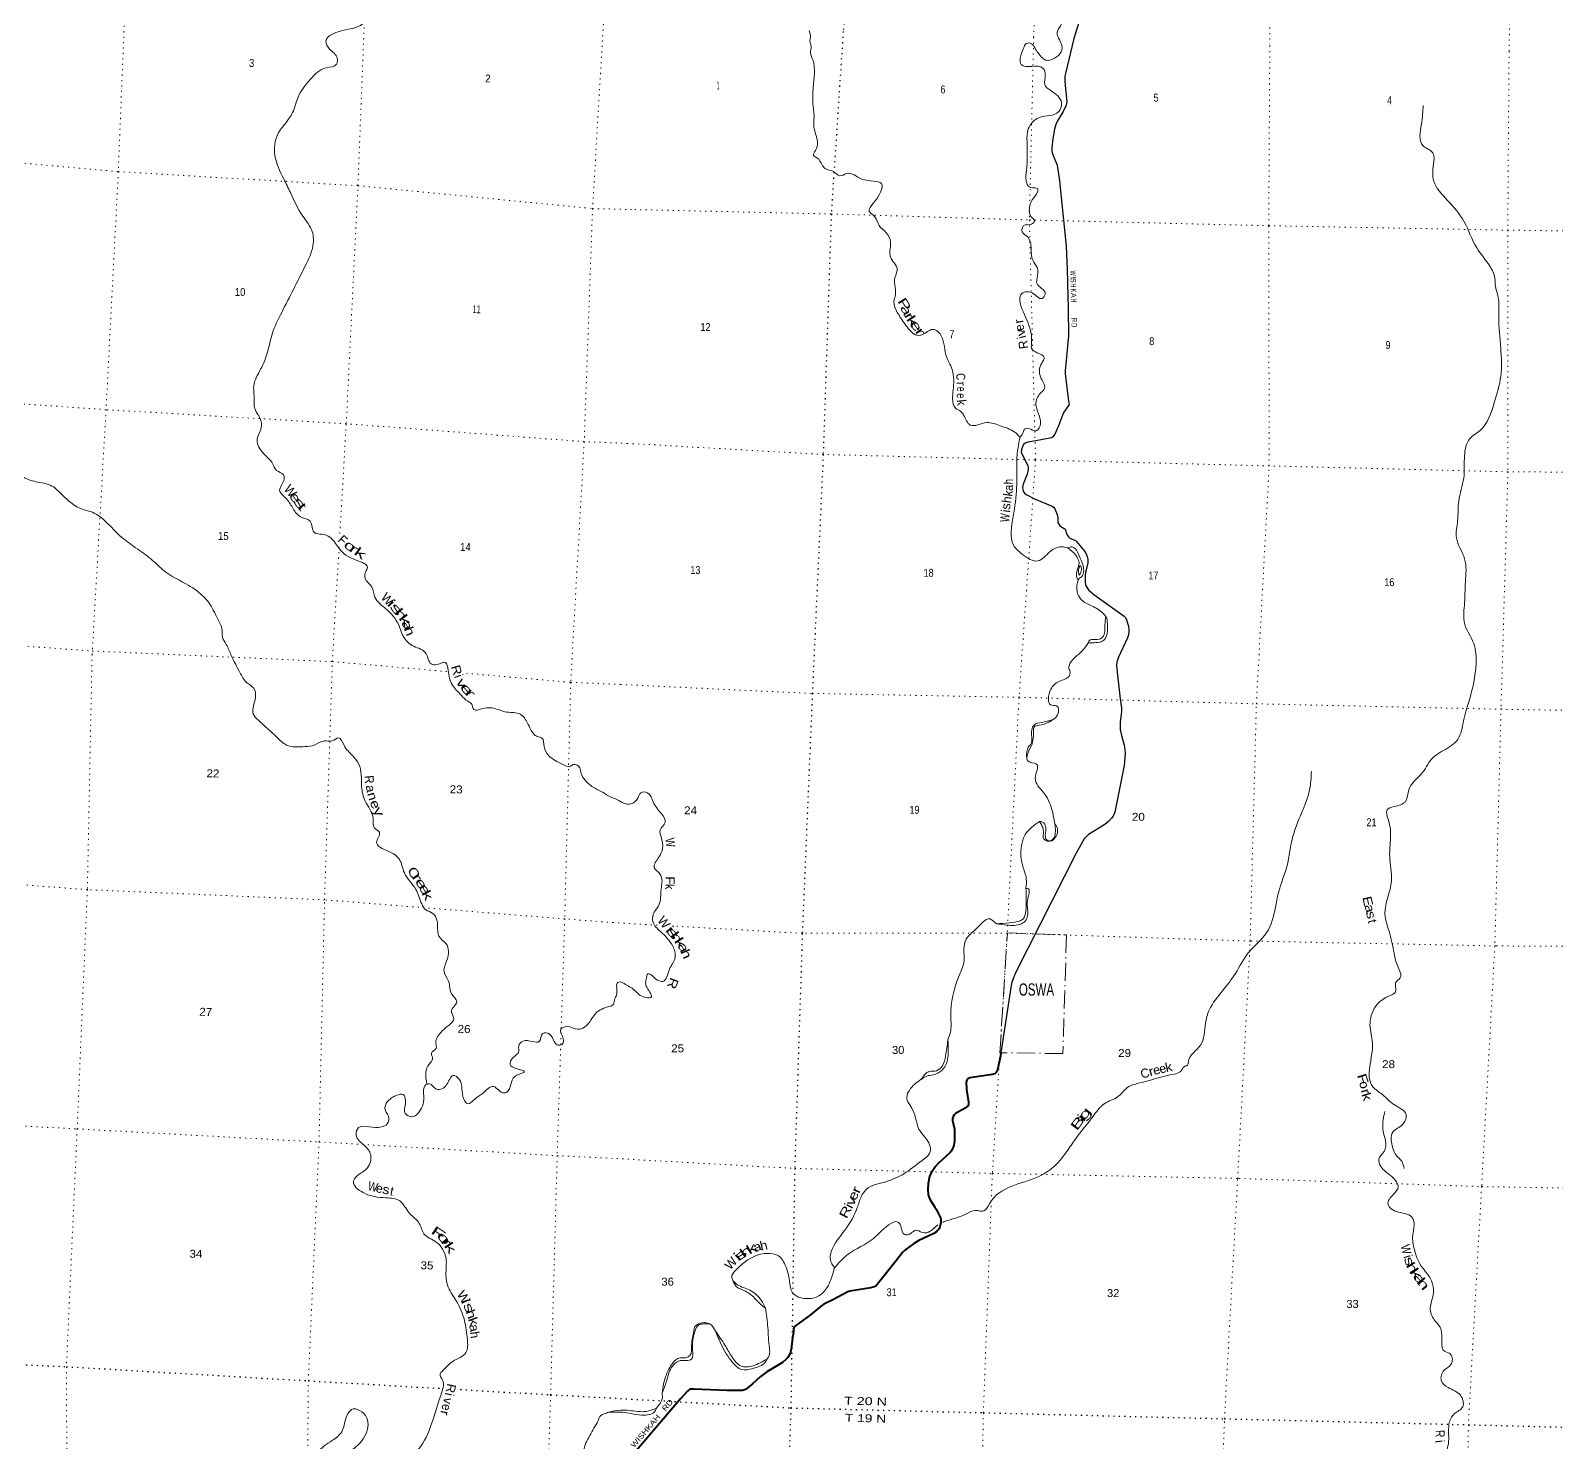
# Model space of a CAD drawing. Header units: feet. Extents: x -751810 to -497223, y -177792 to 12311.
# Drawn here: x -699902 to -666133, y -112651 to -81415 of the extents above; entities that cross this region are included whole.
import ezdxf
from ezdxf.enums import TextEntityAlignment as Align

# ---------------------------------------------------------------- set-up
doc = ezdxf.new("R2010")
doc.units = ezdxf.units.FT
doc.header["$LTSCALE"] = 80
doc.linetypes.add('DOT_DASHED', pattern=[7.7, 5, -1.2, 0.3, -1.2])
doc.linetypes.add('DOTTED', pattern=[1.5, 0.3, -1.2])
for name, color, linetype, lineweight in [('26', 7, 'Continuous', 40), ('29', 7, 'Continuous', 25), ('39', 7, 'Continuous', 13), ('44', 7, 'DOT_DASHED', 13), ('6', 7, 'DOTTED', 25), ('7', 7, 'DOTTED', 13)]:
    doc.layers.add(name, color=color, linetype=linetype, lineweight=lineweight)
for name, color, linetype in [('27', 7, 'Continuous'), ('30', 7, 'Continuous'), ('41', 7, 'Continuous')]:
    doc.layers.add(name, color=color, linetype=linetype)

msp = doc.modelspace()

# ---------------------------------------------------------------- linework, layer by layer
at = {"layer": '26'}
for points in [[(-678426.51, -104027.68), (-678438.32, -104105.63), (-678507.98, -104437.27), (-678529.52, -104469), (-678559.61, -104493.64), (-678665.87, -104517.27), (-679118.46, -104583.9), (-679150.62, -104600.39), (-679175.24, -104622.29), (-679191.66, -104655.14), (-679198.47, -104674.91), (-679189.3, -104845.43), (-679146.15, -105119.36), (-679145.01, -105174.26), (-679161.43, -105209.85), (-679171.14, -105216.31), (-679215.82, -105252.81), (-679431.64, -105374.61), (-679463.91, -105405.19), (-679485.8, -105440.78), (-679496.74, -105481.84), (-679496.02, -105526.28), (-679457.5, -105715.95), (-679452.96, -105810.33), (-679451.89, -105974.42), (-679470.75, -106078.59), (-679489.91, -106133.34), (-679520, -106196.3), (-679548.8, -106234.95), (-679813.75, -106478.98), (-679874.32, -106546.68), (-679937.25, -106631.54), (-679970.09, -106683.56), (-680004.11, -106765.93), (-680034.38, -106924.44), (-680041.59, -107046.76), (-680034.38, -107170.81), (-680016.6, -107233.77), (-679992.97, -107284.87), (-679891.08, -107444.65)], [(-679891.08, -107444.65), (-679860.77, -107492.17), (-679761.84, -107678.16), (-679753.92, -107723.76), (-679756.66, -107781.25), (-679782.12, -107881.58), (-679803.17, -107931.81), (-679827.8, -107964.66), (-679852.42, -107989.29), (-679912.6, -108028.7), (-680246.11, -108180), (-680364.08, -108254.82), (-680526.88, -108375.26), (-680566.55, -108410.85), (-680608.53, -108450.3), (-680750.81, -108641.01), (-681167.3, -109155.47), (-681197.42, -109190.27), (-681232.99, -109209.44), (-681251.96, -109215.66), (-681308.98, -109232.09), (-681773.94, -109306.25), (-681812.86, -109319.68), (-682147.08, -109494.06), (-682347.77, -109593.42), (-682428.45, -109647.37), (-682643.68, -109825.11)], [(-682643.68, -109825.11), (-682966.13, -110061.52), (-682998.97, -110094.37), (-683008.55, -110110.79), (-683014.42, -110131.28), (-683016.42, -110131.2), (-683019.49, -110214.81), (-683035.91, -110335.26), (-683065.35, -110595.77), (-683090.63, -110680.17), (-683139.88, -110767.77), (-683183.66, -110817.04), (-683259.64, -110880.57), (-683444.81, -110989.54), (-683610.5, -111090.78), (-683754.51, -111197.82), (-683927.43, -111351.31), (-684048.28, -111457.59), (-684081.11, -111479.49), (-684148.31, -111498.94), (-684493.88, -111501.63), (-685219.34, -111468.54), (-685308.13, -111472.24), (-685364.36, -111512.34), (-685515.56, -111684.46), (-686535.47, -112881.81)]]:
    msp.add_lwpolyline(points, dxfattribs=at)
at = {"layer": '29'}
for points in [[(-676763.02, -78051.38), (-676826.16, -78580.32), (-676843.18, -78651.5), (-676942.38, -78830.03), (-677117.97, -79115.83), (-677130.65, -79144.77), (-677134.11, -79173.51), (-677132.94, -79206.84), (-677123.08, -79247.86), (-677043.38, -79573.46), (-676629.11, -80845.41), (-676625.06, -80871.44), (-676627.36, -80917.42), (-676657.97, -81072.7), (-676700.46, -81237.37), (-676812.58, -81588.5)], [(-676812.58, -81588.5), (-677000.48, -82367.64), (-677010.97, -82424.61), (-677009.6, -82523.15), (-677003.05, -82629.8), (-676971.16, -82983.38), (-676972.67, -83018.62), (-676983.61, -83062.42), (-677048.32, -83202.62), (-677172.41, -83412.81), (-677208.6, -83490.73), (-677239.44, -83596.22), (-677277.69, -83808.38), (-677302.37, -84004.09), (-677299.63, -84094.43), (-677272.6, -84178.94), (-677195.41, -84356.09), (-677184.72, -84395.54), (-677128.47, -84737.04), (-676986.08, -86181.95), (-676962.91, -86701.35), (-676937.53, -87563.18), (-676931.87, -88167.99), (-677004.14, -88942.39), (-677001.85, -89004.12), (-676947.38, -89494.7), (-676922.05, -89659.59), (-676919.31, -89686.97), (-676930.05, -89711.58), (-677034.23, -89856.69), (-677067.12, -89922.51), (-677128.69, -90098.99)], [(-677128.69, -90098.99), (-677151.19, -90163.5), (-677235.34, -90341.21), (-677287.33, -90409.65), (-677307.85, -90423.33), (-677347, -90436.23), (-677656.65, -90494.36), (-677831.82, -90521.88), (-677887.53, -90541.51), (-677927.59, -90573.89), (-677952.21, -90625.9), (-677971.36, -90683.39), (-677974.1, -90716.24), (-677975.46, -90743.61), (-677833.63, -91046.08), (-677822.24, -91088.53), (-677824.98, -91124.11), (-677848.93, -91225.67), (-677936.44, -91452.52), (-677949.47, -91521.03), (-677941.27, -91570.31), (-677927.59, -91622.32), (-677890.7, -91662.49), (-677867.39, -91679.8), (-677670.47, -91779.09), (-677291.35, -91939.85), (-677266.8, -91956.29), (-677236.71, -91994.61), (-677179.25, -92123.27), (-677169.02, -92192.81), (-677166.94, -92298.46), (-677148.77, -92337.73), (-677120.43, -92369.63), (-677023.91, -92428.63), (-677008.24, -92449.02), (-676967.2, -92566.73), (-676929.15, -92618.47), (-676898.8, -92646.11), (-676779.82, -92700.3), (-676751.05, -92720.02), (-676566.69, -92942.75), (-676541.73, -92988.29), (-676517.1, -93051.25), (-676500.69, -93108.73), (-676504.28, -93187.4), (-676552.67, -93401.64), (-676560.04, -93473.53), (-676562.25, -93617.89), (-676558.15, -93675.38), (-676555.41, -93683.59), (-676541.51, -93710.48), (-676488.37, -93784.87), (-676372.15, -93893.18), (-675703.1, -94370.68), (-675688.74, -94381.63), (-675673.69, -94400.79), (-675645.29, -94451.61), (-675605.04, -94591.42), (-675595.03, -94647.17), (-675595.03, -94710.13), (-675600.5, -94781.3), (-675623.42, -94846.96), (-675827.71, -95279.52), (-675864.53, -95391.74), (-675870.01, -95457.44), (-675855.01, -95606.79), (-675788.46, -96195.93), (-675756.76, -96405.36), (-675757.83, -96486.7), (-675789.19, -96710.41), (-675785.19, -96878.15), (-675759.21, -97011.86), (-675697.59, -97226.44), (-675681.22, -97316.14), (-675679.12, -97415.34), (-675701.59, -97672.73), (-675906.94, -98706.74), (-675945.25, -98794.34), (-675979.84, -98841.16), (-676038.28, -98909.31), (-676126.04, -98979.66), (-676487, -99199.48), (-676582.73, -99296.38), (-676697.26, -99496.17), (-676758.53, -99616.53)], [(-676758.53, -99616.53), (-678104.58, -102260.67), (-678186.14, -102467.94), (-678208.17, -102587), (-678426.51, -104027.68)]]:
    msp.add_lwpolyline(points, dxfattribs=at)
at = {"layer": '39'}
for points in [[(-677089.11, -77685.26), (-677076.54, -77883.11), (-677127.23, -78109.46), (-677270.31, -78397.8), (-677242.24, -78545.68), (-677151.85, -78769.83), (-677199.7, -78895.49), (-677390.87, -78888.29), (-677478.53, -78996.75), (-677399.31, -79188.34), (-677293.45, -79291.98), (-677332.14, -79450.14), (-677383.14, -79616.03), (-677303.1, -79706.88), (-677183.97, -79911.65), (-677123.06, -80324.43), (-677213.72, -80539.63), (-677241.58, -80885.51), (-677121.23, -81118.52), (-677080.34, -81240.55), (-677159.12, -81391.58), (-677181.52, -81471.58), (-677149.18, -81582.97)], [(-692414.92, -81116.94), (-692483.72, -81202.77), (-692599.61, -81300), (-693094.46, -81441.4), (-693366.72, -81654.75), (-693285.06, -81825.21), (-693111.95, -82024.12), (-693127.64, -82161.99), (-693356.22, -82240.19), (-693707.72, -82493.55), (-693978.77, -82887.29), (-694085.06, -83191.13), (-694244.21, -83447.5), (-694429.51, -83707.2), (-694492.15, -84178.51), (-694299.41, -84694.57), (-694151.16, -84999.03), (-693878.35, -85519.18), (-693667.01, -85863.37), (-693651.28, -86176.41), (-693827.88, -86636.73), (-694341.88, -87649.39), (-694550.9, -88122.89), (-694699.64, -88666.11), (-694884.23, -89050.08), (-694955.34, -89236.6), (-694950.53, -89583.42), (-694945.14, -89757.91), (-694834.56, -89971.22), (-694787.43, -90158.82), (-694888.09, -90476.84), (-694739.73, -90777.3), (-694545.12, -90996.81), (-694456.86, -91145.4), (-694303.13, -91243.6), (-694298.52, -91371.98), (-694388.4, -91586.07), (-694239.06, -91774.33), (-694088.62, -91996.69), (-693911.08, -92179.68), (-693713.07, -92271.02), (-693619.46, -92519.96), (-693454.11, -92558.34), (-693277.44, -92623.06), (-693089.1, -92852.43), (-692679.82, -93139.66), (-692445.34, -93292.06), (-692483.95, -93387.25), (-692497.69, -93527.17), (-692350.73, -93729.4), (-692280.41, -93949.68), (-692042.64, -94204.37), (-691753.56, -94564.62), (-691674.86, -94771.08), (-691627.07, -94858.5), (-691385.7, -95053.18), (-691237.01, -95115.17), (-691147.11, -95201.68), (-691036.84, -95427.01), (-690902.9, -95440.52), (-690717.24, -95393.26), (-690659.67, -95565.1), (-690564.19, -95894.25), (-690363.89, -96125.92), (-690226.92, -96251.74), (-690150.08, -96301.84), (-690087.54, -96437.74), (-689918.81, -96424.11), (-689693.72, -96401.92), (-689359.39, -96492.8), (-689065.9, -96536.53), (-688902.8, -96735.17), (-688753.17, -96987.58), (-688688.18, -97031.35), (-688582.93, -97068.17), (-688535.8, -97255.77), (-688430.9, -97456.9), (-688121.43, -97653.35), (-687964.2, -97695.53), (-687884.8, -97649.51), (-687746.5, -97725.26), (-687717.75, -97850.26), (-687629.44, -97996.85), (-687453.22, -98153.75), (-687271.33, -98248.67), (-687111.48, -98343.02), (-686925.26, -98425.77)], [(-682667.73, -81414.9), (-682643.68, -81582.28), (-682655.91, -81658.51), (-682626.46, -81756.06), (-682639.9, -81874.58), (-682590.95, -82065.38), (-682580, -82672.25), (-682589.38, -83002.46), (-682562.6, -83335.71), (-682564.47, -83543.22), (-682486, -83900.1), (-682530.99, -84066.08), (-682574.44, -84177.7), (-682497.39, -84230.26), (-682385.09, -84388.6), (-682314.87, -84469.17), (-682129.45, -84534.87), (-681995.13, -84627.33), (-681842.72, -84579.24), (-681501.76, -84699.71), (-681071.63, -84800.53), (-681251.18, -85236.77), (-681342.74, -85411.51), (-681217.39, -85535.96), (-681124.22, -85730.03), (-680963.62, -85889.73), (-680870.74, -86093.87), (-680879.15, -86389.86), (-680812.61, -86528.77), (-680721.98, -86670.37), (-680772.31, -86882.55), (-680770.04, -87304.09), (-680792, -87374.39), (-680756, -87584.28), (-680681.13, -87713.35), (-680503.2, -87972.28), (-680248.77, -88160.83), (-680048.98, -88075.8), (-679940.84, -88026.46), (-679782.32, -88117.59), (-679644.61, -88586.98), (-679506.98, -88917.32), (-679483.69, -89373.39), (-679480.26, -89677.77), (-679432.53, -89769.8), (-679317.7, -89839.55), (-679251.63, -89924.04), (-679104.76, -90141.79), (-678740.77, -90089.61), (-678442.65, -90158.48), (-678134.23, -90290.12), (-678003.61, -90412.44)], [(-677149.18, -81582.97), (-677076.63, -81846.39), (-677197.75, -81998.14), (-677439.39, -82067.88), (-677604.07, -81910.08), (-677675.49, -81801.26), (-677749.33, -81706.48), (-677868.06, -81703.12), (-677925.36, -81806.29), (-677998.01, -82023.89), (-677975.91, -82167.58), (-677743.45, -82208.41), (-677492.95, -82251.76), (-677444.63, -82394.19), (-677458.69, -82605.38), (-677323.67, -82744.21), (-677085.49, -83008.87), (-677145.49, -83206.68), (-677584.38, -83343.39), (-677820.94, -83588.6), (-677848.09, -83906.22), (-677861.23, -84510.39), (-677855.1, -84790.66), (-677775.28, -84887.63), (-677611.08, -84920.48), (-677619.17, -84992.8), (-677734.77, -85162.83), (-677798.21, -85410.92), (-677759.39, -85532.92), (-677681.58, -85629.83), (-677749.99, -85698.43), (-677924.14, -85731.79), (-677956.14, -85865.9), (-677842.4, -85973.9), (-677757.68, -86252.37), (-677724.35, -86497.14), (-677628.26, -86659.05), (-677624.83, -86892.91), (-677633.96, -87001.46), (-677536.44, -87113.04), (-677445.46, -87242.56), (-677514.73, -87341.36), (-677734.83, -87220.28), (-677987.75, -87261.49), (-678005.84, -87402.04), (-677930.2, -87645.99), (-677763.41, -88083.96), (-677750.66, -88344.27), (-677749.44, -88443.05), (-677621.45, -88545.41), (-677467.35, -88650.52), (-677525.23, -88773.82), (-677548.12, -89083.5), (-677462.37, -89325.73), (-677577.11, -89465.56), (-677648.83, -89721.47), (-677560.13, -90002.06), (-677582.06, -90206.98), (-677648.35, -90271.61), (-677813.94, -90216.55), (-677909.38, -90244.08), (-677941.91, -90325.78), (-678004.3, -90411.98)], [(-669082.71, -83071.89), (-669121.56, -83489.93), (-669090.51, -83956.3), (-668869.71, -84123.75), (-668854.61, -84372.04), (-668849.21, -84749.02), (-668541.1, -85174.86), (-668175.83, -85644.63), (-667898.16, -86220.74), (-667596.09, -86646.41), (-667489.28, -86927.51), (-667483.28, -87070.76), (-667432.55, -87269.67), (-667407.93, -87749.97), (-667367.3, -88446.34), (-667364.69, -89063.04), (-667510.24, -89649.36), (-667823.67, -90261.16), (-668054.6, -90450.1), (-668167.64, -90813.66), (-668186.09, -91320.95), (-668297.04, -91823.62), (-668319.4, -92256.24), (-668346.43, -92640.36), (-668166.24, -93102.89), (-668146.45, -93611.26), (-668171.56, -94140.53), (-668170.41, -94525.45), (-667963.72, -94976.64), (-667911.85, -95419.41), (-668066.11, -96241.26), (-668187.42, -96683.17), (-668318.05, -97098.63), (-668635.16, -97343.57), (-668929.56, -97569.01), (-669031.18, -97743.47), (-669170.87, -97910.81), (-669401.04, -98214.63), (-669470.63, -98466.57), (-669725.71, -98584.3), (-669880.82, -98656.49), (-669851.07, -98885.04), (-669803.7, -99273.29), (-669823.53, -99687.84), (-669784.48, -100226.99), (-669927.94, -100952.41), (-669821.75, -101396.72), (-669714.8, -101885.39), (-669654.46, -102100.7), (-669589.68, -102372.56), (-669693.56, -102484.48), (-669684.28, -102654.02), (-669861.23, -102786.05), (-670137.34, -103005.95), (-670259.92, -103421.64), (-670204.73, -103818.16), (-670195.86, -104781.64), (-669985.29, -104954.85), (-669719.87, -105182), (-669460.08, -105394.88), (-669532.61, -105608.45), (-669757.16, -105785.48), (-669755.09, -106138.19), (-669681.08, -106297.46), (-669555.95, -106429.96), (-669506.14, -106590.57)], [(-702546.14, -88858.27), (-702361.42, -88997.35), (-702278.82, -89207.93), (-702232.52, -89351.42), (-702288.7, -89504.26), (-702250.23, -89715.69), (-702140.1, -89870.87), (-702152.23, -90101.01), (-702026.98, -90290.65), (-701848.68, -90369.45), (-701222.4, -90562.14), (-701102.89, -90741.61), (-700861.45, -90858.13), (-700711.98, -90966.23), (-700435.85, -91059.61), (-700310.23, -91235.23), (-700203.8, -91227.99), (-700067.18, -91291.67), (-699785.31, -91395.21), (-699427.1, -91492.73), (-699201.75, -91686.99), (-698749.19, -92005.41), (-698530.45, -92071.23), (-698235.37, -92281.33), (-697885.66, -92623.12), (-697529.87, -92886.91), (-697201.75, -93135.95), (-696947.31, -93367.04), (-696396.76, -93694.02), (-696176.25, -93844.06), (-695932.69, -94106.93), (-695739.85, -94468.67), (-695664.36, -94644.99), (-695651.55, -94841.72), (-695569.41, -94994.16), (-695461.57, -95235.45), (-695267.27, -95617.28), (-695118.78, -95837.58), (-694961.84, -95965.93), (-694939.41, -96253.09), (-694974.8, -96528.72), (-694858.39, -96674.04), (-694451.39, -97047.38), (-694237.53, -97221.3), (-693823.54, -97256.14), (-693624.22, -97223.26), (-693399.17, -97126.93), (-693228.85, -97129.37), (-693082.72, -97061.03), (-692962.84, -97226.48), (-692778.51, -97455.74), (-692639.14, -97641.74), (-692574.17, -98138.43), (-692496.66, -98465.1), (-692322.07, -98834.39), (-692285.91, -99057.78), (-692180.14, -99150.71), (-692242.19, -99373.55), (-692052.21, -99540.83), (-691744.79, -99739.23), (-691628.74, -100048.87), (-691509.34, -100232.34), (-691375.87, -100414.18), (-691244.12, -100736.26), (-691155.49, -100870.83), (-690995.11, -100945.16), (-690908.91, -101095.7), (-690889.21, -101334.7), (-690864.25, -101451.58), (-690708.21, -101613.97), (-690681.58, -101969.37), (-690750.65, -102230.1), (-690652.08, -102443.09), (-690571.88, -102743.78), (-690469.76, -102898.75), (-690543.11, -103019.08), (-690587.1, -103090.08), (-690535.85, -103273.78), (-690682.86, -103450.31), (-690853.75, -103620.2), (-690933.08, -103814.53), (-690926.15, -103930.94), (-691031.18, -104036.42), (-691002.38, -104159.41), (-691083.91, -104285.54), (-691154.8, -104464.06), (-691128.23, -104718.91)], [(-678004.27, -90411.82), (-678065.17, -90765.63), (-678073.57, -91132.15), (-678080.65, -91522.88), (-678155.25, -92163.6), (-678149.12, -92798.54), (-677959.42, -92997.35), (-677609.26, -93148.3), (-677335.56, -92942.43), (-677086.79, -92834.6), (-676946.45, -92856.7)], [(-676946.45, -92856.7), (-676777.68, -93012.61), (-676698.25, -93194.2), (-676747.9, -93382.22), (-676743.69, -93517.35), (-676718.9, -93566.41), (-676702.23, -93546.73), (-676636.35, -93496.2), (-676594.74, -93378.49), (-676652.27, -93135.04), (-676741.29, -92937.06), (-676821.34, -92848.15), (-676894.46, -92842.34), (-676947.5, -92856.54)], [(-676693.96, -93468.38), (-676648.9, -93370.91), (-676650.58, -93288.24), (-676665.7, -93253.56), (-676701.86, -93321.05), (-676710.47, -93411.49), (-676693.96, -93468.38)], [(-676720.98, -93565.38), (-676742.27, -93821.67), (-676662.44, -93989.17), (-676454.87, -94126.02), (-676193.42, -94280.51), (-676109.35, -94369.54)], [(-676107.66, -94372.86), (-676124.9, -94562.55), (-676136.15, -94745.61), (-676195.58, -94852.75), (-676329.48, -94887.25), (-676479.54, -94923.31), (-676486.43, -94953.35), (-676426.24, -94961.09), (-676236.45, -94944.29), (-676138.2, -94888.63), (-676073.59, -94741.33), (-676071.9, -94539.87), (-676086.46, -94414.52), (-676109.35, -94369.54)], [(-676489.59, -94951.03), (-676614.05, -95121.03), (-676789.9, -95285.33), (-676920.04, -95471.07), (-676916.24, -95549.77), (-676891.45, -95598.83)], [(-676891.39, -95596.82), (-676918.4, -95696.81), (-677141.23, -95813.44), (-677323.41, -95987.64), (-677373.92, -96205.86), (-677331.24, -96334.02), (-677194.86, -96353.99), (-677172.35, -96554.13), (-677282.15, -96661.86)], [(-677280.52, -96660.26), (-677529.54, -96721.36), (-677694.31, -96779.18), (-677727.88, -96826.59), (-677744.53, -97057.86), (-677756.24, -97186.5), (-677842.35, -97311.02), (-677853.3, -97484.01), (-677833.02, -97408.01), (-677738.47, -97199.09), (-677707.45, -97028.68), (-677704.18, -96913.91), (-677693.56, -96823.53), (-677583.69, -96784.32), (-677370.28, -96715.79), (-677282.15, -96661.86)], [(-677855.28, -97487.46), (-677841.51, -97564.95), (-677638.37, -97645.25), (-677667.25, -97952.75), (-677490.81, -98264.03), (-677298.32, -98648.32), (-677241.54, -98917.93), (-677225.72, -98998.98)], [(-671556.87, -97807.03), (-671596.89, -98223.03), (-671765.74, -98707.93), (-671991.15, -99340.36), (-672086.34, -99855.55), (-672287.72, -100492.69), (-672353.27, -100815.27), (-672546.32, -101372.04), (-672939.18, -101802.25), (-673238.6, -102275.4), (-673515.04, -102648.45), (-673817.4, -103083.24), (-673902.23, -103375.05), (-674010.77, -103863.67), (-674278.99, -104230.91), (-674297.2, -104304.95), (-674374.64, -104337.02), (-674412.29, -104386.33), (-674458.34, -104447.5), (-674590.74, -104500.18), (-674829.91, -104553.88), (-675298.82, -104683.7), (-675630.43, -104801.29), (-675843.65, -105004.83), (-676129.72, -105149.9), (-676364.49, -105403.22), (-676778.5, -105939.63), (-676973.71, -106218.25), (-677279.76, -106570.31), (-677601.64, -106770.79), (-678682.06, -107370.99), (-678807.37, -107528.66), (-678918.05, -107525.53), (-678992.33, -107517.39), (-679189.87, -107594.43), (-679672, -107764.18), (-679714.39, -107780.59)], [(-686925.26, -98425.77), (-686615.2, -98522.06), (-686462.63, -98397.41), (-686394.75, -98276.4), (-686245.78, -98278.6), (-686122.65, -98481.57), (-685940.76, -98742.64), (-685857.71, -98938.43), (-685969.17, -99104.56), (-685947.19, -99252.28), (-685916.28, -99511.09), (-685996.29, -99704.3), (-686099.4, -99931.11), (-685972.55, -100073.74), (-685926.76, -100234.23), (-685947.78, -100406.93), (-685998.21, -100764.2), (-686123, -100974.28), (-686127.35, -101127.3), (-685960.47, -101349.65), (-685689.63, -101669.65), (-685638.37, -101920.98), (-685760.56, -102181.51), (-685907.14, -102449.41), (-686060.77, -102398.72), (-686178.76, -102298.66), (-686242.76, -102282.74), (-686269.31, -102366.63), (-686287.51, -102511.2), (-686255.65, -102594.72), (-686184.46, -102711.6), (-686158.34, -102784.88), (-686295.92, -102807.19), (-686540.93, -102641.07), (-686764.43, -102497.73), (-686882.3, -102464.17), (-686917.25, -102489.38), (-686930, -102583.73), (-686934.87, -102754.88), (-686975.79, -102848.43), (-687000.9, -102952.51), (-687063.48, -102998.02)], [(-677575.64, -98910.51), (-677888.03, -99201.93), (-677971.59, -99449.45), (-677944.1, -99899.6), (-677865.53, -100181.92), (-677873.49, -100391.27)], [(-677575.76, -98914.53), (-677517.96, -99006.85), (-677486.55, -99177.01), (-677481.7, -99289.99), (-677296.36, -99338.13), (-677244.75, -99294.19), (-677178.26, -99171.61), (-677188.46, -99034.29), (-677231.7, -98968.36)], [(-677225.66, -98996.97), (-677224.66, -99174.33), (-677266.27, -99292.05), (-677364.4, -99343.68), (-677429.49, -99295.49), (-677435.82, -99125.01), (-677440.21, -99029.43), (-677503.54, -98924.63), (-677575.64, -98910.51)], [(-677873.38, -100387.24), (-677865.75, -100685.7), (-677889.85, -100967.13), (-677930.89, -101064.71), (-678089.91, -101132.77), (-678382.9, -101166.8), (-678528.24, -101178.82)], [(-678524.3, -101178.49), (-678297.34, -101203.48), (-677972.27, -101174.38), (-677871.15, -101088.57), (-677833.11, -100954.63), (-677841.14, -100670.27), (-677841.41, -100396.21), (-677873.11, -100397.71)], [(-678528.24, -101178.82), (-678712.36, -101066.81), (-678788.07, -101109.01), (-678993.01, -101304.73), (-679194.27, -101512.64), (-679247.02, -101738.86), (-679242.04, -101988.88), (-679350.2, -102322.35), (-679535.04, -103227.96), (-679547.23, -103586.31), (-679601.95, -103739.93)], [(-687063.48, -102998.02), (-687358.79, -103122.17), (-687642.47, -103463.47), (-687790.02, -103509.72), (-688034.96, -103449.23), (-688164.86, -103509.97), (-688130.9, -103665.16), (-688133.64, -103843.45), (-688244.07, -103850.59), (-688357.94, -103685.29), (-688497.6, -103585.46), (-688568.24, -103603.66), (-688638.97, -103776.16), (-688789.47, -103782.25), (-689001.69, -103772.71), (-689098.81, -103882.4), (-689093.83, -103996.76), (-689226.02, -104143.62), (-689286.05, -104290.35), (-689154.08, -104377.96), (-688971.55, -104448.85), (-689135.93, -104524.73), (-689260.32, -104679.8), (-689331.58, -104872.33), (-689425, -104917.99), (-689657.74, -104775.65), (-689886.08, -104919.99), (-690063.8, -105045.62), (-690225.08, -105155.64), (-690312.55, -105053.16), (-690420.97, -104607.44), (-690549.2, -104529.95), (-690625.6, -104614.13), (-690783.37, -104818.43), (-690931.92, -104826.58), (-691075.27, -104714.63), (-691152.13, -104740.68), (-691197.43, -105012.05), (-691331.25, -105371.28), (-691463.58, -105447.99), (-691609.78, -105368.03), (-691602.06, -105077.65), (-691656.96, -104955.97), (-691803.71, -104972.19), (-692039.55, -105172.45), (-692059.92, -105260.09), (-691982.32, -105432.46), (-692006.93, -105604.16), (-692136.99, -105670.91), (-692409.51, -105667.81), (-692642.45, -105683.78), (-692692.99, -105850.8), (-692512.72, -106081.96), (-692373.88, -106287.98), (-692474.59, -106608), (-692689.22, -106764.73), (-692752.3, -106875.31), (-692538.4, -107123.38), (-692038.35, -107238.62), (-691725.47, -107306.9), (-691527.91, -107566.57), (-691369.5, -107714.99), (-691297.68, -107803.03), (-691195.53, -108032.15), (-690915.99, -108223.81), (-690706.87, -108575.96), (-690708.6, -108942.65), (-690655.69, -109214.57), (-690465.91, -109540.17), (-690300.34, -109947.29), (-690233.56, -110375.89), (-690265.21, -110661.64), (-690559.02, -110856.38), (-690791.38, -111076.78), (-690839.05, -111135.65), (-690776.84, -111283.57), (-690792.87, -111509.61), (-691039.71, -112274.71), (-691303.72, -112780.86), (-691662.91, -113021.99), (-692309.05, -112973.08), (-692628.72, -113084.98), (-692827.58, -113175.99), (-692909.9, -113105.7), (-692918.67, -112983.23), (-692699.9, -112746.45), (-692444.99, -112356.3), (-692443.51, -112149.93), (-692573.09, -111972.2), (-692759.83, -111909.21), (-692883.05, -112020.23), (-693015.77, -112413.56), (-693219.24, -112602.64), (-693551.24, -112876.55), (-693639.38, -113100.71), (-693598.02, -113580.75), (-693642.94, -114214.85)], [(-680195.46, -104618.47), (-680063.86, -104545.02), (-679930.13, -104516.56), (-679734.03, -104419.33), (-679608.38, -104179.05), (-679591.33, -104004.21), (-679601.95, -103739.93)], [(-679601.75, -103744.83), (-679650.42, -104099.27), (-679723.12, -104318.88), (-679851.03, -104426.1), (-680022.82, -104447.44), (-680078.07, -104478.12), (-680153.09, -104566.68), (-680192.76, -104615.94)], [(-680192.76, -104615.94), (-680453.46, -104860.46), (-680510.07, -105010), (-680381.01, -105287.7), (-680209.56, -105774.16), (-680063.44, -105947.56), (-680005.79, -106257.51), (-680171.29, -106412.02), (-680576.42, -106706.88), (-680972.07, -106881.09), (-681405.96, -107054.22), (-681517.13, -107210.27), (-681604.55, -107451.63), (-681878.55, -107951.7), (-682182.12, -108428.77), (-682201.29, -108607.57), (-682111.64, -108783.41)], [(-669927.77, -105325.16), (-669974.81, -105704.69), (-669946.97, -106213.29), (-670066.76, -106389.25), (-670020.74, -106541.68), (-669771.59, -106774.42), (-669634.95, -106997.93), (-669738.19, -107158.24), (-669859.41, -107384.53), (-669793.63, -107479.09), (-669626.54, -107552.33), (-669310.41, -107696.27), (-669290.03, -107900.38), (-669316.22, -108113.24), (-669266.56, -108420.94), (-669203.52, -108612.15), (-668874.24, -109143.37), (-668860.92, -109383.55), (-668925.51, -109671.9), (-668836.35, -109936.39), (-668708.17, -110103.23), (-668670.77, -110346.11), (-668614.33, -110627.8), (-668479.38, -110698.12), (-668467.79, -110928.17), (-668620.37, -111052.82), (-668681.22, -111280.83), (-668530.56, -111436.22), (-668259.46, -111605.09), (-668208.36, -111862.46), (-668398.13, -112020.32), (-668511.19, -112242.82), (-668525.79, -112685.74), (-668589.28, -113006.36), (-668507.47, -113387.52), (-668470.18, -113634.42), (-668232.37, -113770.11), (-668297.54, -113937.53), (-668571.78, -114020.47), (-668755.82, -114047.51), (-668921.11, -114052.91), (-668963.51, -114269.35), (-668937.72, -114495.77), (-669030.71, -114791.38), (-669054.82, -115072.82), (-669111.66, -115230.41), (-669274.66, -115225.8), (-669394.91, -114992.68), (-669443.67, -114936.89), (-669587.62, -115041.64), (-669894.32, -115345.32), (-670255.35, -115576.93), (-670355.69, -115918.69), (-670511.49, -115944.51), (-670753.83, -115967.89), (-670976.03, -116062.37), (-671108.33, -116040.49), (-671213.91, -115928.69), (-671383.87, -115885.6), (-671451.67, -116145.65), (-671521.85, -116347.2), (-671467.81, -116713.46), (-671249.58, -116971.52), (-671297.75, -117036.66), (-671481.81, -116922.64), (-671639.39, -117010.88), (-671694.45, -117176.58), (-671658, -117524.21), (-671824.6, -117716.99), (-672060.26, -117788.92), (-672167.24, -117868.52), (-672290.2, -118014.16), (-672177.37, -118224.91), (-672145.96, -118395.07), (-672366.37, -118568.18), (-672572.39, -118802.16), (-672817.14, -118839.58), (-673511.63, -119182.68), (-673777.03, -119521.78), (-674154.39, -120186.18), (-674282.01, -120353.86), (-674415.25, -120577.81), (-674297.11, -120885.43), (-674408.92, -121063.63), (-674643.64, -121244.41), (-674673.58, -121376.56), (-674727.83, -121584.6), (-674865.98, -121627.04), (-675135.89, -121415.89), (-675268.69, -121482.66), (-675452.47, -121713.24)], [(-679826.11, -107833.07), (-680166.25, -108006.13), (-680315.85, -107955.56), (-680414.33, -108019.27), (-680564.33, -108053.32), (-680643.53, -107863.68), (-680719.38, -107768.84), (-680851.21, -107801.39), (-681255.69, -108144.62), (-681809.2, -108487.67), (-681989.08, -108651.86), (-682113.38, -108788.67)], [(-682111.64, -108783.41), (-682230.6, -109142.77), (-682453.53, -109404.48), (-682737.26, -109466.99), (-683035.78, -109341.68), (-683106.65, -109071.67), (-683188.4, -108759.03), (-683350.85, -108522.7), (-683607.05, -108467.09), (-684081.47, -108649.15), (-684304.75, -108852.42), (-684385.23, -108991.2), (-684361.07, -109062.41)], [(-684361.07, -109062.41), (-684276.53, -109205.86), (-684077.99, -109306.18), (-683855.41, -109481.74), (-683722.23, -109614.48), (-683637.42, -109677.33)], [(-683637.42, -109677.33), (-683733.17, -109503.33), (-683980.6, -109280.72), (-684257.11, -109160.06), (-684355.1, -109072.54)], [(-683637.42, -109677.33), (-683585.21, -110108.02), (-683551.74, -110560.36), (-683554.42, -110725.52), (-683598.8, -110798.83)], [(-685042.31, -110002.36), (-685140.66, -110037.59), (-685199.83, -110088.59), (-685222.64, -110182.66), (-685271.99, -110501.67), (-685312.61, -110726.22), (-685351.64, -110753.33), (-685404.7, -110778.02), (-685527.51, -110776.57), (-685698.31, -110904.74), (-685830.17, -111150.89), (-685892.29, -111352.66), (-685924.52, -111565.36)], [(-685922.45, -111563.4), (-685830.38, -111300), (-685721.18, -111000.82), (-685561.83, -110850.16), (-685384.23, -110837.04), (-685272.64, -110807.95), (-685250.64, -110601.02), (-685198.78, -110193.41), (-685122.39, -110056.53), (-685008.78, -110027.49), (-684860.9, -110029.12)], [(-684741.87, -110190.53), (-684840.27, -110050.39), (-684947.61, -110001.01), (-685042.31, -110002.36)], [(-684743.85, -110187.7), (-684615, -110485.98), (-684366.34, -110877.9), (-684161.41, -111036.84), (-683910.97, -111011.67), (-683645.3, -110876.11), (-683598.8, -110798.83)], [(-683601.87, -110803.93), (-683913.33, -110953.17), (-684175.33, -110959.87), (-684382.86, -110750.48), (-684534.79, -110498.32), (-684743.48, -110188.14)], [(-685924.52, -111565.36), (-685921.74, -111680.3), (-685981.58, -111801.53), (-686056.77, -111896.13)], [(-687110.46, -111981.22), (-687206.12, -112016.8), (-687279.71, -112055.02), (-687341.3, -112175.44)], [(-687113.18, -111982.23), (-686762.16, -111985.01), (-686318.81, -112045.91), (-686074.3, -111946.01), (-686056.77, -111896.13)], [(-686058.78, -111896.07), (-686270.12, -111962.65), (-686469.51, -111963.06), (-686839.26, -111934.47), (-687110.46, -111981.22)], [(-687341.3, -112175.44), (-687525.85, -112498.62), (-687659.09, -112835.83), (-687643, -112984.55), (-687499.99, -113184.67), (-687423.3, -113391.08), (-687428.14, -113573.32), (-687608.96, -113815.1), (-687909.12, -114097.85), (-688386.67, -114418.07), (-688720.54, -114762.07), (-688912.71, -114903.35), (-689057.43, -114993.76), (-689088.78, -115117.19), (-689039.86, -115312.86), (-688922.69, -115353.99), (-688823.44, -115390.65)]]:
    msp.add_spline(points, degree=3, dxfattribs=at)
at = {"layer": '44'}
msp.add_lwpolyline([(-678276.97, -101375.95), (-676974.62, -101422.09), (-677055.31, -104048.47), (-678449.92, -104027.33), (-678283.56, -101380.34)], dxfattribs=at)
at = {"layer": '6'}
msp.add_line((-681774.39, -79459.11), (-681917.88, -81435.55), dxfattribs=at)
for points in [[(-681917.88, -81435.55), (-682181.67, -85473.38), (-682359.52, -90793.67), (-682600.71, -96079.88), (-682822.41, -101386.8), (-682990.71, -106588.57), (-683075.35, -111885.41), (-683266.61, -117183.16), (-683444.96, -122384.64), (-683634.93, -127223.52)], [(-718526.37, -109709.35), (-713842.53, -109946.53), (-709650.73, -110304.35), (-704438.27, -110722.86), (-699107.11, -110974.13), (-693753.51, -111286.1), (-690763.99, -111457.93)], [(-690390.15, -111479.41), (-688391.79, -111594.27), (-687325.36, -111651.21)], [(-687325.36, -111651.21), (-683075.35, -111885.41), (-678815.15, -111992.08), (-673479.86, -112126.21), (-668076.13, -112258.32), (-662596.23, -112398.7), (-658407.14, -112513.65)]]:
    msp.add_lwpolyline(points, dxfattribs=at)
at = {"layer": '7'}
for p, q in [((-672454.59, -79310.78), (-672476.28, -81717.52)), ((-667181.85, -81873.91), (-667136.36, -79255.19)), ((-677702.53, -81561.92), (-677628.3, -79378.07)), ((-686034.06, -101204.46), (-687007.45, -101149.2))]:
    msp.add_line(p, q, dxfattribs=at)
for points in [[(-697814.41, -80951.92), (-697959.35, -84536.99), (-698229.61, -89802.51), (-698538.62, -95215.5), (-698644.17, -100421.01), (-698869.05, -105713.77), (-699107.11, -110974.13), (-699082.96, -116626.09), (-699086.57, -121964.7), (-699385.21, -126744.17)], [(-693056.26, -92540.91), (-692914.07, -90113.49), (-692655.83, -84847.65), (-692510.13, -81114.53)], [(-687225.2, -81275.32), (-687463.74, -85353.81), (-687648.89, -90509.33), (-687946.79, -95834.25), (-688079.88, -101067.28), (-688247.19, -106305.43), (-688391.79, -111594.27), (-688503.19, -115264.34)], [(-677702.53, -81561.92), (-677797.55, -85605.83), (-677661.41, -90917.19), (-678026.46, -96175.61), (-678276.05, -101154.97)], [(-673886.44, -127514.72), (-673775.99, -122792.69), (-673657.45, -117369.99), (-673479.86, -112126.21), (-673187.48, -106809.28), (-672911.13, -101558.33), (-672773.61, -96309.34), (-672490.88, -91046.49), (-672500.25, -85732.8), (-672476.28, -81717.52)], [(-667181.85, -81873.91), (-667210.16, -85831.38), (-667207.77, -91177.08), (-667358.94, -96411.57), (-667496.65, -101666.59), (-667789.2, -106989.55), (-668082.22, -112260.16), (-668164.02, -117528.89), (-668470.58, -122849.43), (-668562.6, -127672)], [(-717679.9, -82962.72), (-712777.23, -83142.51), (-708566.21, -83607.04), (-703252.55, -84064.27), (-697959.35, -84536.99), (-692655.83, -84847.65), (-687463.74, -85353.81), (-686529.97, -85375.57)], [(-686529.97, -85375.57), (-682181.67, -85473.38), (-677797.55, -85605.83), (-672500.25, -85732.8), (-667210.16, -85831.38), (-661862.98, -85903.45), (-660760.91, -85921.01)], [(-686686.56, -90548.42), (-687648.89, -90509.33), (-692914.07, -90113.49), (-698229.61, -89802.51), (-703527.69, -89437.88), (-708829.68, -88918.84), (-713089.84, -88493.1), (-717848.55, -88291.72)], [(-658833.28, -91245.2), (-661917.6, -91205.19), (-667207.77, -91177.08), (-672490.88, -91046.49), (-677675.42, -90914.76), (-682359.52, -90793.67), (-686686.56, -90548.42)], [(-693827.19, -118767.57), (-693801.97, -116803.9), (-693753.51, -111286.1), (-693516.87, -106003.66), (-693394.5, -100646.11), (-693222.34, -95376.02), (-693072.19, -92812.73)], [(-718019.21, -93684.41), (-713294.87, -93868.54), (-709149.77, -94249.2), (-703911.4, -94748.54), (-698533.89, -95141.3), (-693222.34, -95376.02), (-690626.9, -95601.46)], [(-690255.36, -95633.73), (-687946.79, -95834.25), (-686848.01, -95882.22)], [(-686848.01, -95882.22), (-682600.71, -96079.88), (-678026.16, -96165.55), (-672773.61, -96309.34), (-667359.48, -96429.68), (-662093.26, -96519.5), (-656876.55, -96598.93)], [(-687007.45, -101149.2), (-688079.88, -101067.28), (-693394.5, -100646.11), (-698644.17, -100421.01), (-703967.55, -100027.67), (-709283.58, -99584.41), (-713498.94, -99207.94), (-718187.04, -98987.43)], [(-655785.38, -101956.79), (-656863.23, -101899.53), (-662274.85, -101694.71), (-667470.47, -101665.34), (-672911.13, -101558.33), (-678287.37, -101380.71), (-682822.41, -101386.8), (-685665.31, -101225.4)], [(-678278.71, -101207.95), (-678287.37, -101380.71), (-678617.98, -106698.54), (-678815.15, -111992.08), (-678911.19, -117266.44), (-679048.26, -122567.78), (-679207.71, -127356.28)], [(-718357.96, -104388.11), (-713720.37, -104596.98), (-709524.91, -104892.77), (-704205.48, -105434.32), (-698869.05, -105713.77), (-693516.87, -106003.66), (-688247.19, -106305.43), (-687165.1, -106357.12)], [(-687165.1, -106357.12), (-682990.71, -106588.57), (-678617.98, -106698.54), (-673159.35, -106810.11), (-667789.2, -106989.55), (-662430.56, -107082.09), (-657045.45, -107231.77), (-655938.52, -107256.47)]]:
    msp.add_lwpolyline(points, dxfattribs=at)

# ---------------------------------------------------------------- texts
at = {"layer": '27', "width": 1.2}
msp.add_text('WISHKAH   RD', height=120, rotation=49.575, dxfattribs=at).set_placement((-686104.94, -112268.42), align=Align.CENTER)
at = {"layer": '30'}
for s, rotation, width, p in [('W', 271.687, 0.6, (-676890.46, -86783.56)), ('S', 271.687, 0.75, (-676885.72, -86944.13)), ('H', 271.687, 0.6, (-676882.48, -87054.61)), ('K', 271.687, 0.65, (-676879.31, -87169.18)), ('A', 271.687, 0.75, (-676875.97, -87275.16)), ('H', 271.687, 0.6, (-676872.69, -87387.06)), ('R', 270.536, 0.65, (-676865.12, -87821.36)), ('D', 270.536, 0.65, (-676864.05, -87934.75))]:
    msp.add_text(s, height=120, rotation=rotation, dxfattribs=dict(at, width=width)).set_placement(p, align=Align.CENTER)
msp.add_text('I', height=120, rotation=271.687, dxfattribs=at).set_placement((-676887.39, -86887.94), align=Align.CENTER)
at = {"layer": '41'}
for s, rotation, width, p in [('P', 301.573, 1.65, (-680646.86, -87523.49)), ('a', 296.82, 1.5, (-680613.26, -87642.49)), ('r', 299.77, 1.65, (-680539.15, -87778.82)), ('k', 302.977, 1.8, (-680464.9, -87896.21)), ('e', 302.977, 1.6, (-680382.38, -88003.24)), ('r', 305.992, 1.85, (-680288.49, -88134.88)), ('r', 101.662, 1.1, (-677936.76, -87828.34)), ('e', 99.971, 0.95, (-677917.79, -87970.71)), ('v', 103.102, 1.1, (-677897.17, -88073.81)), ('C', 272.433, 0.8, (-679414.92, -89077.09)), ('e', 270.908, 0.75, (-679403.7, -89496.01)), ('e', 270.383, 0.7, (-679400.87, -89350.36)), ('h', 88.938, 0.8, (-678158.32, -91396.15)), ('a', 86.226, 0.9, (-678161.62, -91534.81)), ('W', 84.43, 0.75, (-678239.57, -92203.9)), ('s', 82.446, 1.1, (-678219.36, -91954.49)), ('W', 277.44, 0.8, (-685841.87, -99389.82)), ('F', 269.484, 1.1, (-685848.23, -100215.16)), ('k', 268.661, 0.9, (-685856.29, -100353.92)), ('E', 282.577, 1.25, (-670405.78, -100698.55)), ('a', 286.179, 1.2, (-670361.15, -100861.57)), ('s', 284.525, 1.25, (-670330.59, -101002.65)), ('i', 310.858, 1.7, (-685831.43, -101363.42)), ('s', 310.858, 2.15, (-685760.76, -101443.96)), ('h', 305.336, 1.75, (-685684.89, -101537.65)), ('k', 301.573, 1.75, (-685603.88, -101650.02)), ('a', 293.282, 1.4, (-685544.47, -101739.96)), ('h', 293.25, 1.35, (-685481.03, -101883.18)), ('e', 15.143, 1.05, (-674957.48, -104502.97)), ('k', 12.384, 1.15, (-674694.16, -104442.49)), ('r', 15.807, 1.2, (-675075.45, -104535.45)), ('F', 287.52, 1.45, (-670511.49, -104636.52)), ('o', 286.262, 1.1, (-670481.28, -104765.83)), ('r', 287.23, 1.25, (-670447.34, -104912.19)), ('k', 287.23, 1.3, (-670424.31, -105029.86)), ('g', 51.872, 1.9, (-676496.77, -105438.17)), ('B', 52.806, 1.8, (-676653.16, -105642.13)), ('i', 51.872, 1.6, (-676564.55, -105528.53)), ('r', 65.722, 1.45, (-681541.75, -107097.34)), ('i', 61.948, 1.25, (-681706.72, -107462.78)), ('v', 64.84, 1.45, (-681652.87, -107347.63)), ('e', 66.855, 1.3, (-681603.88, -107226.67)), ('R', 61.948, 1.4, (-681781.4, -107597.46)), ('h', 33.936, 1.7, (-684020.08, -108504.38)), ('k', 29.552, 1.65, (-683896.7, -108444)), ('a', 19.218, 1.25, (-683788.98, -108415.64)), ('h', 13.504, 1.1, (-683652.83, -108388.68)), ('W', 282.614, 0.85, (-669557.97, -108400.93)), ('i', 44.474, 1.9, (-684191.62, -108612.64)), ('s', 38.487, 2.05, (-684128.38, -108572.66)), ('s', 290.122, 1.45, (-669480.76, -108672.98)), ('h', 301.443, 1.6, (-669411.2, -108838.84)), ('k', 306.737, 1.95, (-669316.74, -108975.91)), ('a', 306.737, 1.8, (-669242.47, -109083.53)), ('h', 308.373, 1.85, (-669158.35, -109204.35)), ('R', 270.117, 0.85, (-668807, -112456.72))]:
    msp.add_text(s, height=200, rotation=rotation, dxfattribs=dict(at, width=width)).set_placement(p, align=Align.CENTER)
for s, rotation, p in [('i', 104.102, (-677871.86, -88174.73)), ('R', 98.111, (-677833.93, -88350.98)), ('r', 271.297, (-679404.58, -89230.01)), ('k', 276.513, (-679398.04, -89655.52)), ('h', 82.365, (-678195.4, -91806.09)), ('k', 82.365, (-678169.46, -91664.93)), ('i', 82.446, (-678221.71, -92056.19)), ('W', 308.325, (-685962.28, -101204.65)), ('t', 282.27, (-670302.19, -101140.75)), ('e', 12.926, (-674826.01, -104472.29)), ('C', 15.807, (-675214.31, -104576.63)), ('W', 47.713, (-684331.04, -108753.02)), ('i', 286.387, (-669516.46, -108563.62)), ('i', 276.212, (-668814.19, -112636.27))]:
    msp.add_text(s, height=200, rotation=rotation, dxfattribs=at).set_placement(p, align=Align.CENTER)
for s, rotation, p in [('W', 308.362, (-694306.44, -91561.13)), ('F', 317.685, (-693117.45, -92703.9)), ('W', 313.083, (-692162.45, -93967.27)), ('i', 289.475, (-690532.28, -95702.09)), ('e', 347.796, (-692271.63, -107108.65)), ('t', 348.185, (-691960.02, -107179.79)), ('h', 278.302, (-690177.54, -110209.51)), ('v', 260.07, (-690747.51, -111650.31)), ('i', 258.059, (-690721.68, -111538.13))]:
    msp.add_text(s, height=200, rotation=rotation, dxfattribs=at).set_placement(p)
for s, rotation, width, p in [('e', 303.854, 1.6, (-694192.63, -91703.56)), ('s', 307.874, 2.05, (-694109.13, -91824.94)), ('t', 311.992, 1.85, (-694008.99, -91961.01)), ('o', 324.557, 1.65, (-692991.82, -92827.47)), ('r', 324.916, 1.85, (-692871.99, -92913.7)), ('k', 325.32, 1.85, (-692761.61, -92988.49)), ('i', 312.625, 1.8, (-692025.54, -94113.64)), ('s', 310.776, 2.15, (-691968.71, -94169.58)), ('h', 308.418, 1.85, (-691866.54, -94285.28)), ('k', 306.718, 1.9, (-691768.59, -94415.52)), ('a', 294.219, 1.4, (-691699.15, -94511.5)), ('h', 290.671, 1.3, (-691638.11, -94647.65)), ('R', 286.021, 1.15, (-690598.43, -95484.27)), ('v', 296.634, 1.45, (-690490.4, -95811.53)), ('e', 312.458, 1.95, (-690416.52, -95951.45)), ('r', 316.031, 2.2, (-690311.56, -96071.69)), ('R', 275.228, 0.95, (-692512.35, -97901.36)), ('a', 282.68, 1.1, (-692490.29, -98125.54)), ('n', 286.52, 1.2, (-692454.34, -98296.39)), ('e', 293.339, 1.3, (-692400.3, -98483.07)), ('y', 296.708, 1.5, (-692330.35, -98650)), ('C', 300.066, 1.35, (-691571.18, -99985.42)), ('r', 305.101, 1.85, (-691476.39, -100137.12)), ('e', 306.188, 1.7, (-691407.79, -100243.23)), ('e', 302.885, 1.6, (-691324.24, -100367.83)), ('k', 297.466, 1.6, (-691253.91, -100495.08)), ('R', 249.082, 1.25, (-685736.13, -102345.76)), ('W', 346.658, 0.85, (-692452.28, -107062.45)), ('s', 348.161, 1.2, (-692130.79, -107137.04)), ('F', 325.374, 1.95, (-691062.01, -108007.54)), ('o', 315.082, 2.05, (-690934.9, -108091.11)), ('r', 308.172, 1.95, (-690834.57, -108197.92)), ('k', 303.364, 1.8, (-690761.61, -108296.39)), ('W', 301.57, 1.15, (-690477.65, -109363.3)), ('i', 298.132, 1.25, (-690375.1, -109538.87)), ('s', 294.223, 1.55, (-690332.8, -109611.1)), ('h', 291.077, 1.3, (-690278.42, -109757.51)), ('k', 289.549, 1.35, (-690223.01, -109918.68)), ('a', 282.442, 1.1, (-690197.71, -110055.95)), ('R', 258.059, 1.05, (-690674.32, -111333.85)), ('r', 259.599, 1.1, (-690819.73, -111934.06)), ('e', 260.83, 0.95, (-690781.54, -111788.31))]:
    msp.add_text(s, height=200, rotation=rotation, dxfattribs=dict(at, width=width)).set_placement(p)
at = {"layer": '44', "width": 0.7}
msp.add_text('OSWA', height=272.7, dxfattribs=at).set_placement((-678030.36, -102766.11))
at = {"layer": '6'}
for s, width, p in [('T 20 N', 1.35, (-681899.09, -111812.15)), ('T 19 N', 1.3, (-681881, -112190.52))]:
    msp.add_text(s, height=175, rotation=358.566, dxfattribs=dict(at, width=width)).set_placement(p)
at = {"layer": '7'}
for s, width, p in [('3', 0.9, (-695068.94, -82218.31)), ('2', 0.9, (-689841.38, -82561.71)), ('10', 0.9, (-695382.49, -87283.57)), ('11', 0.65, (-690122.73, -87664.92)), ('15', 0.9, (-695752.16, -92681.56)), ('14', 0.9, (-690396.8, -92924.32)), ('22', 1.1, (-696009.04, -97932.82)), ('23', 1.1, (-690627.66, -98285.49)), ('27', 1.1, (-696168.68, -103208.54)), ('26', 1.1, (-690452.19, -103585.98)), ('34', 1.1, (-696387.1, -108562.09)), ('35', 1.1, (-691273.14, -108816.78))]:
    msp.add_text(s, height=175, rotation=358.506, dxfattribs=dict(at, width=width)).set_placement(p)
for s, width, p in [('1', 0.4, (-684718.09, -82717.92)), ('6', 0.85, (-679765.58, -82806.21)), ('5', 0.85, (-675049.55, -82987.79)), ('4', 0.85, (-669881.6, -83044.29)), ('12', 0.85, (-685075.7, -88062.01)), ('7', 0.85, (-679567.1, -88220.89)), ('8', 0.85, (-675145.27, -88374.66)), ('9', 0.85, (-669917.35, -88459.61)), ('13', 0.85, (-685299.41, -93437.34)), ('18', 0.85, (-680137.64, -93498.77)), ('17', 0.85, (-675164.81, -93559.08)), ('16', 0.85, (-669942.65, -93706.96)), ('24', 1.1, (-685437.12, -98753.7)), ('19', 0.85, (-680450.3, -98742.13)), ('20', 1.1, (-675529.46, -98897.2)), ('21', 0.85, (-670336.84, -99018.39)), ('25', 1.1, (-685724.25, -104018.68)), ('30', 1.05, (-680837.58, -104054.26)), ('29', 1.1, (-675832.97, -104121.93)), ('28', 1.1, (-669991.61, -104368.32)), ('36', 1.05, (-685939.63, -109181.01)), ('31', 0.85, (-680956.95, -109413.66)), ('32', 1.05, (-676078.7, -109433.48)), ('33', 1.05, (-670782.53, -109674.09))]:
    msp.add_text(s, height=175, dxfattribs=dict(at, width=width)).set_placement(p)

doc.saveas('drawing.dxf')
